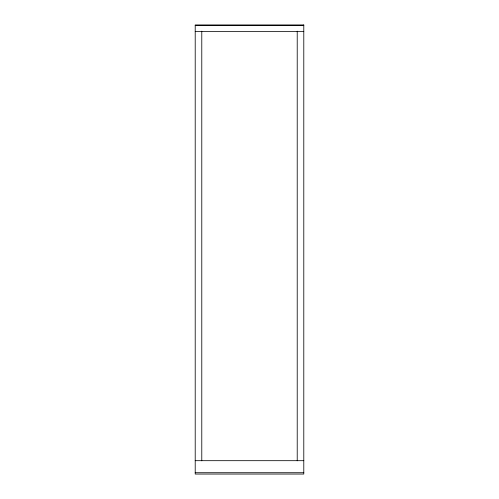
<?xml version="1.0" encoding="UTF-8"?>
<svg xmlns="http://www.w3.org/2000/svg" width="499" height="499" viewBox="0 0 499 499"><rect width="100%" height="100%" fill="white"/><g stroke="black" fill="none" stroke-linecap="round" stroke-linejoin="round"><path stroke-width="0.75" d="M195.209 25.617L303.791 25.617M195.209 31.63L303.791 31.63M195.209 460.683L303.791 460.683M195.209 472.715L303.791 472.715M297.217 31.188L297.217 460.795M201.783 31.188L201.783 460.795M303.791 24.95L195.209 24.95L195.209 474.05L303.791 474.05L303.791 24.95"/></g></svg>
